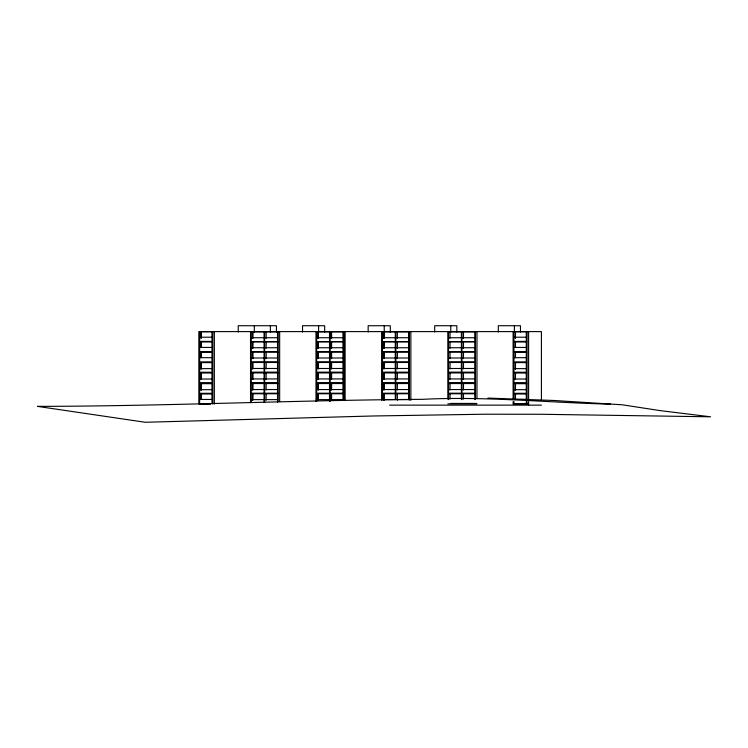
<?xml version="1.0" encoding="UTF-8"?>
<svg xmlns="http://www.w3.org/2000/svg" width="748" height="748" viewBox="0 0 748 748"><rect width="100%" height="100%" fill="white"/><g stroke="black" fill="none" stroke-linecap="round" stroke-linejoin="round"><path stroke-width="1.12" d="M212.367 331.766L199.641 331.766L199.641 341.397L211.965 341.397L211.965 331.766M526.685 331.766L513.96 331.766L513.96 341.397L526.283 341.397L526.283 331.766M264.512 331.888L251.206 331.888L251.206 341.565L264.512 341.565M277.966 331.888L264.661 331.888L264.661 341.565L277.966 341.565M329.962 331.888L316.656 331.888L316.656 341.565L329.962 341.565M343.416 331.888L330.111 331.888L330.111 341.565L343.416 341.565M344.435 331.888L344.482 341.565M395.72 331.888L382.415 331.888L382.415 341.565L395.72 341.565M409.175 331.888L395.87 331.888L395.87 341.565L409.175 341.565M461.834 331.888L448.529 331.888L448.529 341.565L461.834 341.565M475.289 331.888L461.984 331.888L461.984 341.565L475.289 341.565M199.641 337.208L211.965 337.208M513.96 337.208L526.283 337.208M251.206 337.731L264.072 337.731M264.661 337.731L277.527 337.731M316.656 337.731L329.513 337.731M330.111 337.731L342.967 337.731M382.415 337.731L395.281 337.731M395.87 337.731L408.735 337.731M448.529 337.731L461.394 337.731M461.984 337.731L474.849 337.731M264.512 341.892L251.206 341.892L251.206 351.56L264.072 351.56L264.072 341.892M277.966 341.892L264.661 341.892L264.661 351.56L277.527 351.56L277.527 341.892M329.962 341.892L316.656 341.892L316.656 351.56L329.513 351.56L329.513 341.892M343.416 341.892L330.111 341.892L330.111 351.56L342.967 351.56L342.967 341.892M344.435 341.892L344.482 351.56M395.72 341.892L382.415 341.892L382.415 351.56L395.281 351.56L395.281 341.892M409.175 341.892L395.87 341.892L395.87 351.56L408.735 351.56L408.735 341.892M461.834 341.892L448.529 341.892L448.529 351.56L461.394 351.56L461.394 341.892M475.289 341.892L461.984 341.892L461.984 351.56L474.849 351.56L474.849 341.892M212.367 341.986L199.641 341.986L199.641 351.625L211.965 351.625L211.965 341.986M526.685 341.986L513.96 341.986L513.96 351.625L526.283 351.625L526.283 341.986M199.641 347.427L211.965 347.427M513.96 347.427L526.283 347.427M251.206 347.736L264.072 347.736M264.661 347.736L277.527 347.736M316.656 347.736L329.513 347.736M330.111 347.736L342.967 347.736M382.415 347.736L395.281 347.736M395.87 347.736L408.735 347.736M448.529 347.736L461.394 347.736M461.984 347.736L474.849 347.736M264.512 352.149L251.206 352.149L251.206 361.817L264.072 361.817L264.072 352.149M277.966 352.149L264.661 352.149L264.661 361.817L277.527 361.817L277.527 352.149M329.962 352.149L316.656 352.149L316.656 361.817L329.513 361.817L329.513 352.149M343.416 352.149L330.111 352.149L330.111 361.817L342.967 361.817L342.967 352.149M344.435 352.149L344.482 361.817M395.72 352.149L382.415 352.149L382.415 361.817L395.281 361.817L395.281 352.149M409.175 352.149L395.87 352.149L395.87 361.817L408.735 361.817L408.735 352.149M461.834 352.149L448.529 352.149L448.529 361.817L461.394 361.817L461.394 352.149M475.289 352.149L461.984 352.149L461.984 361.817L474.849 361.817L474.849 352.149M212.367 352.243L199.641 352.243L199.641 361.882L211.965 361.882L211.965 352.243M526.685 352.243L513.96 352.243L513.96 361.882L526.283 361.882L526.283 352.243M199.641 357.684L211.965 357.684M513.96 357.684L526.283 357.684M251.206 357.993L264.072 357.993M264.661 357.993L277.527 357.993M316.656 357.993L329.513 357.993M330.111 357.993L342.967 357.993M382.415 357.993L395.281 357.993M395.87 357.993L408.735 357.993M448.529 357.993L461.394 357.993M461.984 357.993L474.849 357.993M264.512 362.481L251.206 362.481L251.206 372.149L264.072 372.149L264.072 362.481M277.966 362.481L264.661 362.481L264.661 372.149L277.527 372.149L277.527 362.481M329.962 362.481L316.656 362.481L316.656 372.149L329.513 372.149L329.513 362.481M343.416 362.481L330.111 362.481L330.111 372.149L342.967 372.149L342.967 362.481M344.435 362.481L344.482 372.149M395.72 362.481L382.415 362.481L382.415 372.149L395.281 372.149L395.281 362.481M409.175 362.481L395.87 362.481L395.87 372.149L408.735 372.149L408.735 362.481M461.834 362.481L448.529 362.481L448.529 372.149L461.394 372.149L461.394 362.481M475.289 362.481L461.984 362.481L461.984 372.149L474.849 372.149L474.849 362.481M212.367 362.612L199.641 362.612L199.641 372.242L211.965 372.242L211.965 362.612M526.685 362.612L513.96 362.612L513.96 372.242L526.283 372.242L526.283 362.612M251.206 368.484L264.072 368.484M264.661 368.484L277.527 368.484M316.656 368.484L329.513 368.484M330.111 368.484L342.967 368.484M382.415 368.484L395.281 368.484M395.87 368.484L408.735 368.484M448.529 368.484L461.394 368.484M461.984 368.484L474.849 368.484M199.641 368.633L211.965 368.633M513.96 368.633L526.283 368.633M264.512 372.925L251.206 372.925L251.206 382.593L264.072 382.593L264.072 372.925M277.966 372.925L264.661 372.925L264.661 382.593L277.527 382.593L277.527 372.925M329.962 372.925L316.656 372.925L316.656 382.593L329.513 382.593L329.513 372.925M343.416 372.925L330.111 372.925L330.111 382.593L342.967 382.593L342.967 372.925M344.435 372.925L344.482 382.593M395.72 372.925L382.415 372.925L382.415 382.593L395.281 382.593L395.281 372.925M409.175 372.925L395.87 372.925L395.87 382.593L408.735 382.593L408.735 372.925M461.834 372.925L448.529 372.925L448.529 382.593L461.394 382.593L461.394 372.925M475.289 372.925L461.984 372.925L461.984 382.593L474.849 382.593L474.849 372.925M212.367 373.009L199.641 373.009L199.641 382.639L211.965 382.639L211.965 373.009M526.685 373.009L513.96 373.009L513.96 382.639L526.283 382.639L526.283 373.009M199.641 379.03L211.965 379.03M251.206 378.927L264.072 378.927M264.661 378.927L277.527 378.927M316.656 378.927L329.513 378.927M330.111 378.927L342.967 378.927M382.415 378.927L395.281 378.927M395.87 378.927L408.735 378.927M448.529 378.927L461.394 378.927M461.984 378.927L474.849 378.927M513.96 379.03L526.283 379.03M264.512 383.546L251.206 383.546L251.206 393.214L264.512 393.214M277.966 383.546L264.661 383.546L264.661 393.214L277.966 393.214M329.962 383.546L316.656 383.546L316.656 393.214L329.962 393.214M343.416 383.546L330.111 383.546L330.111 393.214L343.416 393.214M344.435 383.546L344.482 393.214M395.72 383.546L382.415 383.546L382.415 393.214L395.72 393.214M409.175 383.546L395.87 383.546L395.87 393.214L409.175 393.214M461.834 383.546L448.529 383.546L448.529 393.214L461.834 393.214M475.289 383.546L461.984 383.546L461.984 393.214L475.289 393.214M212.367 383.677L199.641 383.677L199.641 393.308L211.965 393.308L211.965 383.677M526.685 383.677L513.96 383.677L513.96 393.308L526.283 393.308L526.283 383.677M251.206 389.549L264.072 389.549M264.661 389.549L277.527 389.549M316.656 389.549L329.513 389.549M330.111 389.549L342.967 389.549M382.415 389.549L395.281 389.549M395.87 389.549L408.735 389.549M448.529 389.549L461.394 389.549M461.984 389.549L474.849 389.549M199.641 389.689L211.965 389.689M513.96 389.689L526.283 389.689M264.512 393.766L251.206 393.766L251.206 402.48M277.966 393.766L264.661 393.766L264.661 402.48M329.962 393.766L316.656 393.766L316.656 401.526M343.416 393.766L330.111 393.766L330.111 401.526M344.435 393.766L344.482 400.217M395.72 393.766L382.415 393.766L382.415 399.61L395.281 399.61L395.281 393.766M409.175 393.766L395.87 393.766L395.87 399.61L408.735 399.61L408.735 393.766M461.834 393.766L448.529 393.766L448.529 399.61M475.289 393.766L461.984 393.766L461.984 399.61M212.367 394L199.641 394L199.641 403.639L210.852 403.639M526.685 394L513.96 394L513.96 399.441M487.939 398.067L554.352 400.498L622.383 404.808L660.101 410.615L710.6 416.804L540.86 414.27L484.835 414.214L372.831 415.991L145.252 422.274L37.4 406.37C165.832 406.183 294.151 400.171 422.573 399.329C485.349 396.113 547.929 402.733 610.602 404.135M199.641 399.441L211.965 399.441M520.683 399.441L526.283 399.441L526.283 394M251.206 399.61L264.072 399.61M264.661 399.61L277.527 399.61M316.656 399.61L329.513 399.61M330.111 399.61L342.967 399.61L342.967 393.766M450.679 403.434L476.364 403.434M527.808 403.639L513.96 403.639L513.96 401.536M447.856 403.855L476.981 403.855M210.487 404.032L198.837 404.032L198.837 331.607L541.412 331.607L541.412 400.47M528.602 404.032L513.109 404.032L513.109 401.695M389.596 405.136L541.412 405.136M528.602 331.607L528.602 399.357M528.602 401.629L528.602 405.136M527.088 331.607L527.088 399.357M527.088 401.695L527.088 404.032M526.283 401.536L526.283 403.639M520.458 332.028L520.458 325.726L498.318 325.726L498.318 332.028M514.381 325.726L514.381 332.028M513.109 331.607L513.109 399.357M476.981 331.607L476.981 398.029M475.466 331.607L475.466 399.189M474.849 331.888L474.849 341.565M474.849 383.546L474.849 393.214M474.849 393.766L474.849 399.61M463.508 331.888L463.451 338.339M463.508 341.892L463.451 348.334M463.508 352.149L463.451 358.591M463.508 362.481L463.451 368.923M463.451 372.925L463.508 379.367M463.508 383.546L463.451 389.989M463.451 393.766L463.508 399.142M461.394 331.888L461.394 341.565M461.394 383.546L461.394 393.214M461.394 393.766L461.394 399.61M456.841 332.028L456.841 325.726L434.7 325.726L434.7 332.028M450.764 325.726L450.764 332.028M450.053 331.888L449.997 338.339M450.053 341.892L449.997 348.334M450.053 352.149L449.997 358.591M450.053 362.481L449.997 368.923M450.053 372.925L449.997 379.367M450.053 383.546L449.997 389.989M450.053 393.766L449.997 399.142M447.856 331.607L447.856 399.189M410.867 331.607L410.867 400.358M409.352 331.607L409.352 400.358M408.735 331.888L408.735 341.565M408.735 383.546L408.735 393.214M397.394 331.888L397.338 338.339M397.338 341.892L397.394 348.334M397.394 352.149L397.338 358.591M397.338 362.481L397.394 368.923M397.338 372.925L397.394 379.367M397.338 383.546L397.394 389.989M397.338 393.766L397.394 400.217M395.281 331.888L395.281 341.565M395.281 383.546L395.281 393.214M390.306 332.028L390.306 325.726L368.156 325.726L368.156 332.028M384.229 325.726L384.229 332.028M381.742 331.607L381.742 400.358M345.109 331.607L345.109 400.358M343.584 331.607L343.584 400.358M342.967 331.888L342.967 341.565M342.967 383.546L342.967 393.214M331.579 331.888L331.626 338.339M331.626 341.892L331.579 348.334M331.579 352.149L331.626 358.591M331.626 362.481L331.579 368.923M331.626 372.925L331.579 379.367M331.626 383.546L331.579 389.989M331.579 393.766L331.626 400.217M331.027 331.888L331.027 338.339M331.027 341.892L331.027 348.334M331.027 352.149L331.027 358.591M331.027 362.481L331.027 368.923M331.027 372.925L331.027 379.367M331.027 383.546L331.027 389.989M331.027 393.766L331.027 400.217M329.513 331.888L329.513 341.565M329.513 383.546L329.513 393.214M329.513 393.766L329.513 401.526M324.679 332.028L324.679 325.726L302.538 325.726L302.538 332.028M318.601 325.726L318.601 332.028M315.983 331.607L315.983 401.526M279.659 331.607L279.659 401.526M278.144 331.607L278.144 401.526M277.527 331.888L277.527 341.565M277.527 383.546L277.527 393.214M277.527 393.766L277.527 402.48M276.451 332.028L276.451 325.726L238.238 325.726L238.238 332.028M270.374 325.726L270.374 332.028M266.129 331.888L266.185 338.339M266.185 341.892L266.129 348.334M266.129 352.149L266.185 358.591M266.185 362.481L266.129 368.923M266.185 372.925L266.129 379.367M266.129 383.546L266.185 389.989M266.185 393.766L266.129 400.217M264.072 331.888L264.072 341.565M264.072 383.546L264.072 393.214M264.072 393.766L264.072 402.48M254.301 325.726L254.301 332.028M250.533 331.607L250.533 402.686M214.339 331.607L214.339 404.032M212.815 331.607L212.815 404.032M211.965 394L211.965 403.639M515.475 338.19L515.475 331.766L515.419 338.19M515.475 347.343L515.475 341.986L515.419 347.343M515.475 357.6L515.475 352.243L515.419 357.6M515.475 369.035L515.475 362.612L515.419 369.035M515.475 379.432L515.475 373.009L515.419 379.432M515.475 390.091L515.475 383.677L515.419 390.091M515.475 399.357L515.475 394L515.419 399.357M383.939 338.339L383.939 331.888L383.883 338.339M383.939 348.334L383.939 341.892L383.883 348.334M383.939 358.591L383.939 352.149L383.883 358.591M383.939 368.923L383.939 362.481L383.883 368.923M383.939 379.367L383.939 372.925L383.883 379.367M383.939 389.989L383.939 383.546L383.883 389.989M383.939 400.217L383.939 393.766L383.883 400.217M318.171 338.339L318.171 331.888L318.124 338.339M318.171 348.334L318.171 341.892L318.124 348.334M318.171 358.591L318.171 352.149L318.124 358.591M318.171 368.923L318.171 362.481L318.124 368.923M318.171 379.367L318.171 372.925L318.124 379.367M318.171 389.989L318.171 383.546L318.124 389.989M318.171 400.217L318.171 393.766L318.124 400.217M252.731 338.339L252.731 331.888L252.674 338.339M252.731 348.334L252.731 341.892L252.674 348.334M252.731 358.591L252.731 352.149L252.674 358.591M252.731 368.923L252.731 362.481L252.674 368.923M252.731 379.367L252.731 372.925L252.674 379.367M252.731 389.989L252.731 383.546L252.674 389.989M252.731 400.217L252.731 393.766L252.674 400.217M201.156 338.19L201.156 331.766L201.1 338.19M201.156 347.343L201.156 341.986L201.1 347.343M201.156 357.6L201.156 352.243L201.1 357.6M201.156 369.035L201.156 362.612L201.1 369.035M201.156 379.432L201.156 373.009L201.1 379.432M201.156 390.091L201.156 383.677L201.1 390.091M201.156 399.357L201.156 394L201.1 399.357"/></g></svg>
